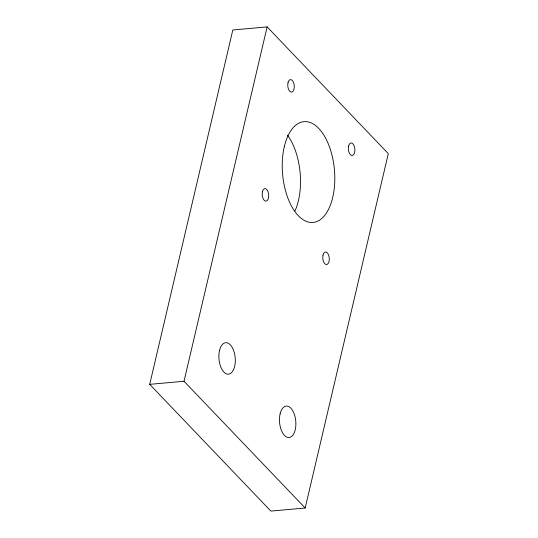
<?xml version="1.0" encoding="UTF-8"?>
<svg xmlns="http://www.w3.org/2000/svg" width="538" height="538" viewBox="0 0 538 538"><rect width="100%" height="100%" fill="white"/><g stroke="black" fill="none" stroke-linecap="round" stroke-linejoin="round"><path stroke-width="0.81" d="M149.705 384.347L232.819 29.987L267.13 26.9L388.295 153.653L305.18 508.013L270.87 511.1L149.705 384.347L184.016 381.26L305.18 508.013M184.016 381.26L267.13 26.9M287.527 135.206A50.599 26.012 84.9 0 1 294.985 210.916M284.299 146.699A50.599 26.012 84.9 0 0 311.784 222.497A50.599 26.012 84.9 0 0 329.505 146.955A50.599 26.012 84.9 0 0 284.299 146.699M219.517 350.507A15.81 8.131 84.9 0 0 228.112 374.192A15.81 8.131 84.9 0 0 233.647 350.588A15.81 8.131 84.9 0 0 219.517 350.507M280.103 413.883A15.81 8.131 84.9 0 0 288.691 437.569A15.81 8.131 84.9 0 0 294.225 413.964A15.81 8.131 84.9 0 0 280.103 413.883M287.998 82.677A6.322 3.255 84.9 0 0 291.435 92.153A6.322 3.255 84.9 0 0 293.647 82.711A6.322 3.255 84.9 0 0 287.998 82.677M348.577 146.054A6.322 3.255 84.9 0 0 352.013 155.529A6.322 3.255 84.9 0 0 354.233 146.087A6.322 3.255 84.9 0 0 348.577 146.054M323.002 255.086A6.322 3.255 84.9 0 0 326.438 264.561A6.322 3.255 84.9 0 0 328.657 255.12A6.322 3.255 84.9 0 0 323.002 255.086M262.423 191.71A6.322 3.255 84.9 0 0 265.859 201.185A6.322 3.255 84.9 0 0 268.072 191.743A6.322 3.255 84.9 0 0 262.423 191.71"/></g></svg>
